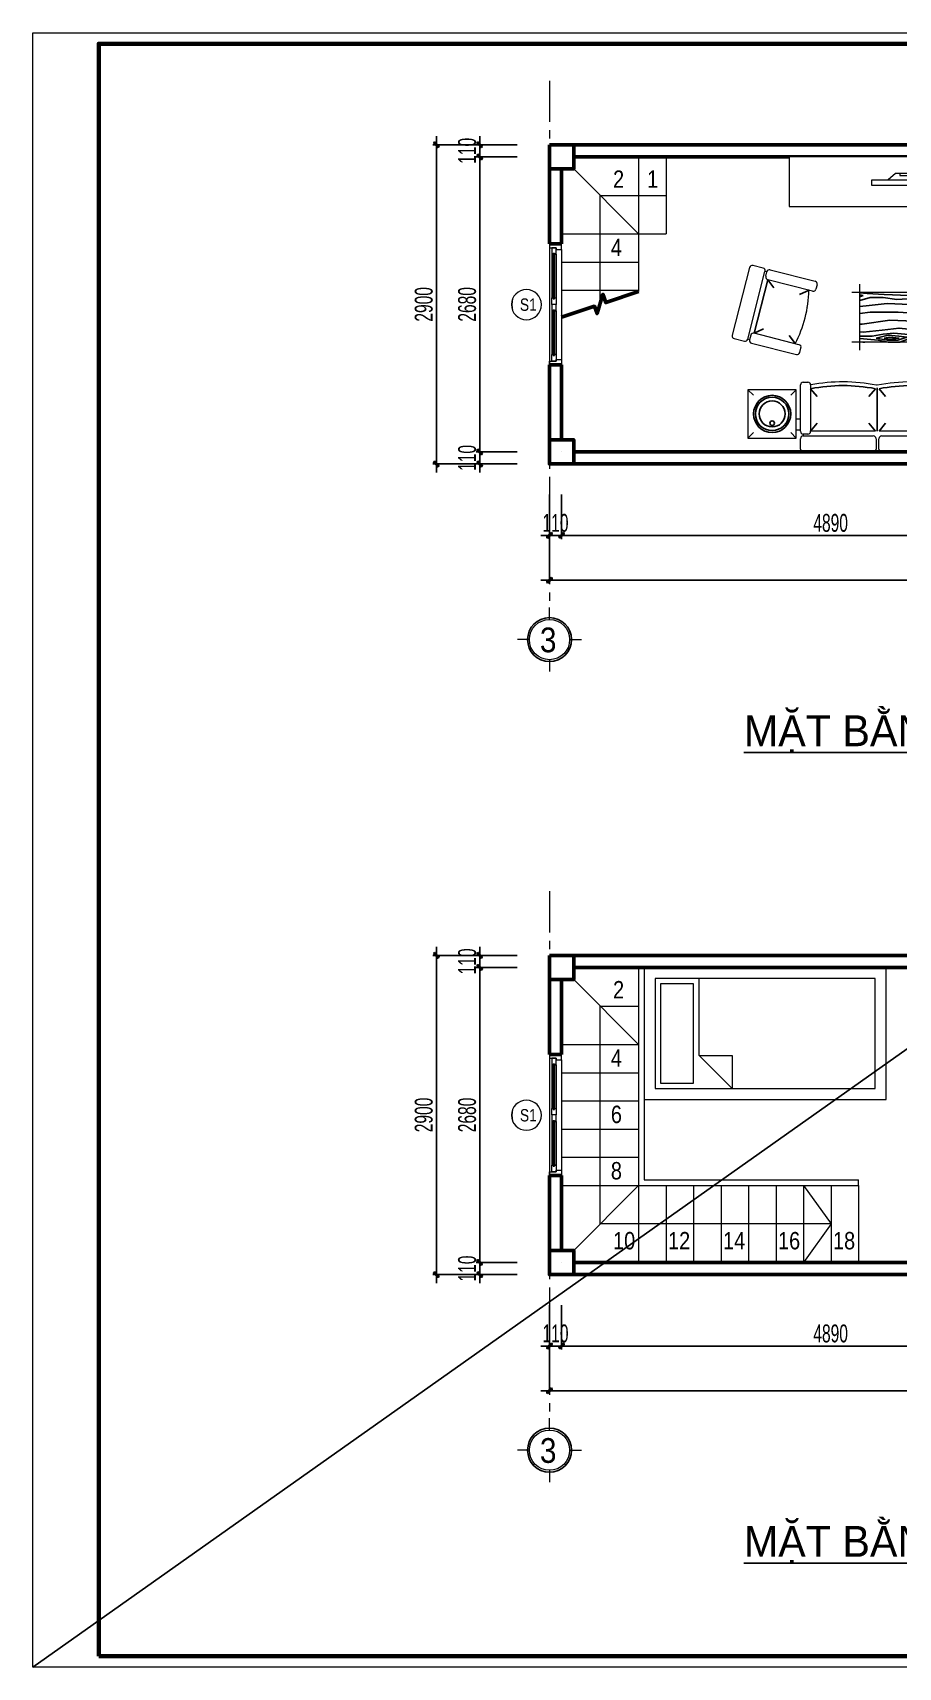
# Model space of a CAD drawing. Header units: millimetres. Extents: x 596422 to 1674380, y -367470 to 58862.
# Drawn here: x 832635 to 840501, y -196046 to -181196 of the extents above; entities that cross this region are included whole.
import ezdxf
from ezdxf.enums import TextEntityAlignment as Align

# ---------------------------------------------------------------- set-up
doc = ezdxf.new("R2010")
doc.units = ezdxf.units.MM
doc.header["$LTSCALE"] = 600
doc.header["$MEASUREMENT"] = 0
doc.linetypes.add('ACAD_ISO07W100', pattern=[3, 0, -3])
doc.linetypes.add('CENTER', pattern=[2, 1.25, -0.25, 0.25, -0.25])
doc.layers.get('0').update_dxf_attribs({"lineweight": 0})
doc.layers.get('Defpoints').update_dxf_attribs({"lineweight": 0})
for name, color, linetype, lineweight in [('0.15_Cua', 144, 'Continuous', 15), ('01-noithat', 33, 'Continuous', 15), ('A-WIPEOUT', 254, 'ACAD_ISO07W100', 0), ('cat1', 30, 'Continuous', 50), ('EG Dim', 8, 'Continuous', 18), ('EG Text2', 7, 'Continuous', 18), ('hatch1', 136, 'Continuous', 9), ('i_noithat', 25, 'Continuous', 15), ('ISO', 33, 'Continuous', 15), ('LC ISO', 153, 'Continuous', 13), ('LC Net manh', 9, 'Continuous', 5), ('LC Text1', 3, 'Continuous', 20), ('LC Text2', 7, 'Continuous', 25), ('text', 1, 'Continuous', 20), ('thay1', 63, 'Continuous', 18), ('truc', 76, 'CENTER', 9)]:
    doc.layers.add(name, color=color, linetype=linetype, lineweight=lineweight)
for name, color, linetype in [('font', 41, 'Continuous'), ('Khungten_LCDI', 7, 'Continuous'), ('Kichthuoc', 9, 'Continuous'), ('NETMANH', 44, 'Continuous')]:
    doc.layers.add(name, color=color, linetype=linetype)
doc.layers.add('KCS_Plotter', color=11, linetype='Continuous', plot=False)
doc.styles.add('EG 1', font='VHAVANB.TTF')
doc.styles.add('General text 2', font='arial.ttf')
doc.styles.add('HOATBIF', font='hoatbif.shx', dxfattribs={"width": 0.65})
doc.styles.add('Khungten', font='VHAVAN.TTF', dxfattribs={"width": 0.9, "height": 5000})
doc.styles.add('LC 1', font='VHAVANB.TTF')
doc.styles.add('style1', font='VHARIALN.TTF')
doc.styles.add('Title', font='VHAVAN.TTF', dxfattribs={"width": 0.8})
doc.dimstyles.new('1-100', dxfattribs={"dimscale": 300, "dimtxt": 1.2, "dimasz": 0.25, "dimexe": 0.5, "dimexo": 0, "dimgap": 0.3, "dimtad": 1, "dimdec": 0, "dimzin": 0, "dimdsep": 46, "dimtxsty": 'HOATBIF', "dimblk1": 'DOT', "dimblk2": 'DOT', "dimsah": 1, "dimcen": -1, "dimdle": 1, "dimclrd": 256, "dimclre": 256, "dimclrt": 4, "dimadec": 3, "dimazin": 2, "dimtfac": 0.333333, "dimtdec": 0, "dimtix": 1, "dimtmove": 2, "dimatfit": 3, "dimldrblk": 'DOT', "dimfxl": 1, "dimtvp": 0.833333, "dimtolj": 1, "dimtzin": 0, "dimarcsym": 0})

# ---------------------------------------------------------------- blocks, each defined once
blk = doc.blocks.new('LCDI-new')
at = {"layer": 'Defpoints', "lineweight": 0}
blk.add_lwpolyline([(-1626044.71, 488105.01), (-1626044.71, 488402.01), (-1625624.71, 488402.01), (-1625624.71, 488105.01)], close=True, dxfattribs=at)
at = {"layer": 'Khungten_LCDI', "color": 5, "lineweight": 60}
blk.add_lwpolyline([(-1626032.71, 488107.01), (-1626032.71, 488400.01), (-1625626.71, 488400.01), (-1625626.71, 488107.01)], close=True, dxfattribs=at)
at = {"color": 2, "style": 'Title', "width": 1.824646}
for tag, p, p2 in [('TENBANVE1', (-1625663.58, 488164.65), (-1625629.32, 488164.65)), ('TENBANVE2', (-1625663.58, 488157.89), (-1625629.32, 488157.89))]:
    blk.add_attdef(tag, text='', height=2.5, dxfattribs=at).set_placement(p, p2, align=Align.FIT)
at = {"color": 7, "style": 'Khungten', "width": 0.8}
for tag, p in [('REVISION', (-1625637.72, 488146.05)), ('NGAYHT', (-1625637.25, 488137.42))]:
    blk.add_attdef(tag, text='', height=2, dxfattribs=at).set_placement(p, align=Align.CENTER)
at = {"color": 2, "style": 'Title', "width": 0.7}
blk.add_attdef('SOBANVE', text='', height=2.5, dxfattribs=at).set_placement((-1625637.09, 488114.55), align=Align.CENTER)
blk = doc.blocks.new('TIEUDE1')
at = {"layer": 'EG Text2', "color": 7, "style": 'EG 1'}
blk.add_attdef('TIªU§Ò', text='', height=5, dxfattribs=at).set_placement((0, 0), align=Align.BOTTOM_CENTER)
blk.add_attdef('TL', text='', height=3, dxfattribs=at).set_placement((0, -2), align=Align.TOP_CENTER)
blk = doc.blocks.new('TTRUC')
at = {"layer": 'ISO'}
for p, q in [((0, 6.37), (0, 10.13)), ((-6.37, 0), (-10.13, 0)), ((6.37, 0), (10.13, 0)), ((0, -6.37), (0, -10.13))]:
    blk.add_line(p, q, dxfattribs=at)
blk.add_circle((0, 0), 6.37, dxfattribs=at)
at = {"layer": 'Kichthuoc'}
blk.add_circle((0, 0), 6.95, dxfattribs=at)
blk = doc.blocks.new('DOT')
at = {"layer": 'Kichthuoc'}
blk.add_line((-3, 0), (3, 0), dxfattribs=at)
at = {"layer": 'Kichthuoc', "color": 4}
blk.add_line((-1, -1), (1, 1), dxfattribs=at)
blk.add_lwpolyline([(0.5, 1), (-1, -0.5), (-0.5, -1), (1, 0.5)], close=True, dxfattribs=at)
blk = doc.blocks.new('*D1246')
at = {"layer": 'Defpoints', "color": 0, "transparency": 16777216}
for p in [(837441, -185392), (842331, -185392), (842331, -185763)]:
    blk.add_point(p, dxfattribs=at)
at = {"layer": 'EG Dim', "lineweight": -2, "transparency": 16777216}
for p, q in [((837441, -185392), (837441, -185796)), ((842331, -185392), (842331, -185796)), ((837467, -185763), (842305, -185763))]:
    blk.add_line(p, q, dxfattribs=at)
at = {"layer": 'EG Dim', "lineweight": -2, "transparency": 16777216, "xscale": 26, "yscale": 26, "zscale": 26, "rotation": 180}
blk.add_blockref('DOT', (837441, -185763), dxfattribs=at)
at = {"layer": 'EG Dim', "lineweight": -2, "transparency": 16777216, "xscale": 26, "yscale": 26, "zscale": 26}
blk.add_blockref('DOT', (842331, -185763), dxfattribs=at)
at = {"layer": 'EG Dim', "color": 4, "transparency": 16777216, "insert": (839886, -185650), "char_height": 162.5, "attachment_point": 5, "style": 'HOATBIF'}
blk.add_mtext('\\A1;4890', dxfattribs=at)
blk = doc.blocks.new('_Dot')
at = {"color": 0, "linetype": 'ByBlock', "lineweight": -2}
blk.add_line((-0.5, 0), (-1, 0), dxfattribs=at)
at = {"color": 0, "linetype": 'ByBlock', "const_width": 0.5}
blk.add_lwpolyline([(-0.25, 0, 1), (0.25, 0, 1)], format="xyb", close=True, dxfattribs=at)
blk = doc.blocks.new('*D1248')
at = {"layer": 'Defpoints', "color": 0, "transparency": 16777216}
for p in [(837331, -185392), (846431, -185391), (846431, -186170)]:
    blk.add_point(p, dxfattribs=at)
at = {"layer": 'EG Dim', "lineweight": -2, "transparency": 16777216}
for p, q in [((837331, -185392), (837331, -186202)), ((846431, -185391), (846431, -186202)), ((837357, -186170), (846405, -186170))]:
    blk.add_line(p, q, dxfattribs=at)
at = {"layer": 'EG Dim', "lineweight": -2, "transparency": 16777216, "xscale": 26, "yscale": 26, "zscale": 26, "rotation": 180}
blk.add_blockref('DOT', (837331, -186170), dxfattribs=at)
at = {"layer": 'EG Dim', "lineweight": -2, "transparency": 16777216, "xscale": 26, "yscale": 26, "zscale": 26}
blk.add_blockref('DOT', (846431, -186170), dxfattribs=at)
at = {"layer": 'EG Dim', "color": 4, "transparency": 16777216, "insert": (841881, -186056), "char_height": 162.5, "attachment_point": 5, "style": 'HOATBIF'}
blk.add_mtext('\\A1;9100', dxfattribs=at)
blk = doc.blocks.new('*D1249')
at = {"layer": 'Defpoints', "color": 0, "transparency": 16777216}
for p in [(837037, -182324), (836697, -185004), (837037, -185004)]:
    blk.add_point(p, dxfattribs=at)
at = {"layer": 'EG Dim', "lineweight": -2, "transparency": 16777216}
for p, q in [((837037, -182324), (836665, -182324)), ((836697, -182350), (836697, -184978)), ((837037, -185004), (836665, -185004))]:
    blk.add_line(p, q, dxfattribs=at)
at = {"layer": 'EG Dim', "lineweight": -2, "transparency": 16777216, "xscale": 26, "yscale": 26, "zscale": 26}
for p, rotation in [((836697, -182324), 90), ((836697, -185004), 270)]:
    blk.add_blockref('DOT', p, dxfattribs=dict(at, rotation=rotation))
at = {"layer": 'EG Dim', "color": 4, "transparency": 16777216, "insert": (836583, -183664), "char_height": 162.5, "attachment_point": 5, "rotation": 90, "style": 'HOATBIF'}
blk.add_mtext('\\A1;2680', dxfattribs=at)
blk = doc.blocks.new('*D1250')
at = {"layer": 'Defpoints', "color": 0, "transparency": 16777216}
for p in [(837037, -185004), (836697, -185114), (837037, -185114)]:
    blk.add_point(p, dxfattribs=at)
at = {"layer": 'EG Dim', "lineweight": -2, "transparency": 16777216}
for p, q in [((837037, -185004), (836665, -185004)), ((836697, -184978), (836697, -184952)), ((836697, -185004), (836697, -185114)), ((837037, -185114), (836665, -185114)), ((836697, -185140), (836697, -185166))]:
    blk.add_line(p, q, dxfattribs=at)
at = {"layer": 'EG Dim', "lineweight": -2, "transparency": 16777216, "xscale": 26, "yscale": 26, "zscale": 26}
for p, rotation in [((836697, -185004), 270), ((836697, -185114), 90)]:
    blk.add_blockref('DOT', p, dxfattribs=dict(at, rotation=rotation))
at = {"layer": 'EG Dim', "color": 4, "transparency": 16777216, "insert": (836583, -185059), "char_height": 162.5, "attachment_point": 5, "rotation": 90, "style": 'HOATBIF'}
blk.add_mtext('\\A1;110', dxfattribs=at)
blk = doc.blocks.new('*D1251')
at = {"layer": 'Defpoints', "color": 0, "transparency": 16777216}
for p in [(836697, -182324), (837037, -182214), (837037, -182324)]:
    blk.add_point(p, dxfattribs=at)
at = {"layer": 'EG Dim', "lineweight": -2, "transparency": 16777216}
for p, q in [((836697, -182188), (836697, -182162)), ((837037, -182214), (836665, -182214)), ((837037, -182324), (836665, -182324)), ((836697, -182214), (836697, -182324)), ((836697, -182350), (836697, -182376))]:
    blk.add_line(p, q, dxfattribs=at)
at = {"layer": 'EG Dim', "lineweight": -2, "transparency": 16777216, "xscale": 26, "yscale": 26, "zscale": 26}
for p, rotation in [((836697, -182214), 270), ((836697, -182324), 90)]:
    blk.add_blockref('DOT', p, dxfattribs=dict(at, rotation=rotation))
at = {"layer": 'EG Dim', "color": 4, "transparency": 16777216, "insert": (836583, -182269), "char_height": 162.5, "attachment_point": 5, "rotation": 90, "style": 'HOATBIF'}
blk.add_mtext('\\A1;110', dxfattribs=at)
blk = doc.blocks.new('*D1252')
at = {"layer": 'Defpoints', "color": 0, "transparency": 16777216}
for p in [(837037, -182214), (836303, -185114), (837037, -185114)]:
    blk.add_point(p, dxfattribs=at)
at = {"layer": 'EG Dim', "lineweight": -2, "transparency": 16777216}
for p, q in [((837037, -182214), (836270, -182214)), ((836303, -182240), (836303, -185088)), ((837037, -185114), (836270, -185114))]:
    blk.add_line(p, q, dxfattribs=at)
at = {"layer": 'EG Dim', "lineweight": -2, "transparency": 16777216, "xscale": 26, "yscale": 26, "zscale": 26}
for p, rotation in [((836303, -182214), 90), ((836303, -185114), 270)]:
    blk.add_blockref('DOT', p, dxfattribs=dict(at, rotation=rotation))
at = {"layer": 'EG Dim', "color": 4, "transparency": 16777216, "insert": (836189, -183664), "char_height": 162.5, "attachment_point": 5, "rotation": 90, "style": 'HOATBIF'}
blk.add_mtext('\\A1;2900', dxfattribs=at)
blk = doc.blocks.new('*D1253')
at = {"layer": 'Defpoints', "color": 0, "transparency": 16777216}
for p in [(837331, -185392), (837441, -185392), (837441, -185763)]:
    blk.add_point(p, dxfattribs=at)
at = {"layer": 'EG Dim', "lineweight": -2, "transparency": 16777216}
for p, q in [((837331, -185392), (837331, -185796)), ((837441, -185392), (837441, -185796)), ((837305, -185763), (837279, -185763)), ((837331, -185763), (837441, -185763)), ((837467, -185763), (837493, -185763))]:
    blk.add_line(p, q, dxfattribs=at)
at = {"layer": 'EG Dim', "lineweight": -2, "transparency": 16777216, "xscale": 26, "yscale": 26, "zscale": 26}
blk.add_blockref('DOT', (837331, -185763), dxfattribs=at)
at = {"layer": 'EG Dim', "lineweight": -2, "transparency": 16777216, "xscale": 26, "yscale": 26, "zscale": 26, "rotation": 180}
blk.add_blockref('DOT', (837441, -185763), dxfattribs=at)
at = {"layer": 'EG Dim', "color": 4, "transparency": 16777216, "insert": (837386, -185650), "char_height": 162.5, "attachment_point": 5, "style": 'HOATBIF'}
blk.add_mtext('\\A1;110', dxfattribs=at)
blk = doc.blocks.new('*D1259')
at = {"layer": 'Defpoints', "color": 0, "transparency": 16777216}
for p in [(837441, -192756), (842331, -192756), (842331, -193127)]:
    blk.add_point(p, dxfattribs=at)
at = {"layer": 'EG Dim', "lineweight": -2, "transparency": 16777216}
for p, q in [((837441, -192756), (837441, -193160)), ((842331, -192756), (842331, -193160)), ((837467, -193127), (842305, -193127))]:
    blk.add_line(p, q, dxfattribs=at)
at = {"layer": 'EG Dim', "lineweight": -2, "transparency": 16777216, "xscale": 26, "yscale": 26, "zscale": 26, "rotation": 180}
blk.add_blockref('DOT', (837441, -193127), dxfattribs=at)
at = {"layer": 'EG Dim', "lineweight": -2, "transparency": 16777216, "xscale": 26, "yscale": 26, "zscale": 26}
blk.add_blockref('DOT', (842331, -193127), dxfattribs=at)
at = {"layer": 'EG Dim', "color": 4, "transparency": 16777216, "insert": (839886, -193014), "char_height": 162.5, "attachment_point": 5, "style": 'HOATBIF'}
blk.add_mtext('\\A1;4890', dxfattribs=at)
blk = doc.blocks.new('*D1261')
at = {"layer": 'Defpoints', "color": 0, "transparency": 16777216}
for p in [(837331, -192756), (846431, -192755), (846431, -193534)]:
    blk.add_point(p, dxfattribs=at)
at = {"layer": 'EG Dim', "lineweight": -2, "transparency": 16777216}
for p, q in [((837331, -192756), (837331, -193566)), ((846431, -192755), (846431, -193566)), ((837357, -193534), (846405, -193534))]:
    blk.add_line(p, q, dxfattribs=at)
at = {"layer": 'EG Dim', "lineweight": -2, "transparency": 16777216, "xscale": 26, "yscale": 26, "zscale": 26, "rotation": 180}
blk.add_blockref('DOT', (837331, -193534), dxfattribs=at)
at = {"layer": 'EG Dim', "lineweight": -2, "transparency": 16777216, "xscale": 26, "yscale": 26, "zscale": 26}
blk.add_blockref('DOT', (846431, -193534), dxfattribs=at)
at = {"layer": 'EG Dim', "color": 4, "transparency": 16777216, "insert": (841881, -193420), "char_height": 162.5, "attachment_point": 5, "style": 'HOATBIF'}
blk.add_mtext('\\A1;9100', dxfattribs=at)
blk = doc.blocks.new('*D1262')
at = {"layer": 'Defpoints', "color": 0, "transparency": 16777216}
for p in [(837037, -189688), (836697, -192368), (837037, -192368)]:
    blk.add_point(p, dxfattribs=at)
at = {"layer": 'EG Dim', "lineweight": -2, "transparency": 16777216}
for p, q in [((837037, -189688), (836665, -189688)), ((836697, -189714), (836697, -192342)), ((837037, -192368), (836665, -192368))]:
    blk.add_line(p, q, dxfattribs=at)
at = {"layer": 'EG Dim', "lineweight": -2, "transparency": 16777216, "xscale": 26, "yscale": 26, "zscale": 26}
for p, rotation in [((836697, -189688), 90), ((836697, -192368), 270)]:
    blk.add_blockref('DOT', p, dxfattribs=dict(at, rotation=rotation))
at = {"layer": 'EG Dim', "color": 4, "transparency": 16777216, "insert": (836583, -191028), "char_height": 162.5, "attachment_point": 5, "rotation": 90, "style": 'HOATBIF'}
blk.add_mtext('\\A1;2680', dxfattribs=at)
blk = doc.blocks.new('*D1263')
at = {"layer": 'Defpoints', "color": 0, "transparency": 16777216}
for p in [(837037, -192368), (836697, -192478), (837037, -192478)]:
    blk.add_point(p, dxfattribs=at)
at = {"layer": 'EG Dim', "lineweight": -2, "transparency": 16777216}
for p, q in [((837037, -192368), (836665, -192368)), ((836697, -192342), (836697, -192316)), ((836697, -192368), (836697, -192478)), ((837037, -192478), (836665, -192478)), ((836697, -192504), (836697, -192530))]:
    blk.add_line(p, q, dxfattribs=at)
at = {"layer": 'EG Dim', "lineweight": -2, "transparency": 16777216, "xscale": 26, "yscale": 26, "zscale": 26}
for p, rotation in [((836697, -192368), 270), ((836697, -192478), 90)]:
    blk.add_blockref('DOT', p, dxfattribs=dict(at, rotation=rotation))
at = {"layer": 'EG Dim', "color": 4, "transparency": 16777216, "insert": (836583, -192423), "char_height": 162.5, "attachment_point": 5, "rotation": 90, "style": 'HOATBIF'}
blk.add_mtext('\\A1;110', dxfattribs=at)
blk = doc.blocks.new('*D1264')
at = {"layer": 'Defpoints', "color": 0, "transparency": 16777216}
for p in [(837037, -189578), (836697, -189688), (837037, -189688)]:
    blk.add_point(p, dxfattribs=at)
at = {"layer": 'EG Dim', "lineweight": -2, "transparency": 16777216}
for p, q in [((837037, -189578), (836665, -189578)), ((836697, -189552), (836697, -189526)), ((836697, -189578), (836697, -189688)), ((837037, -189688), (836665, -189688)), ((836697, -189714), (836697, -189740))]:
    blk.add_line(p, q, dxfattribs=at)
at = {"layer": 'EG Dim', "lineweight": -2, "transparency": 16777216, "xscale": 26, "yscale": 26, "zscale": 26}
for p, rotation in [((836697, -189578), 270), ((836697, -189688), 90)]:
    blk.add_blockref('DOT', p, dxfattribs=dict(at, rotation=rotation))
at = {"layer": 'EG Dim', "color": 4, "transparency": 16777216, "insert": (836583, -189633), "char_height": 162.5, "attachment_point": 5, "rotation": 90, "style": 'HOATBIF'}
blk.add_mtext('\\A1;110', dxfattribs=at)
blk = doc.blocks.new('*D1265')
at = {"layer": 'Defpoints', "color": 0, "transparency": 16777216}
for p in [(837037, -189578), (836303, -192478), (837037, -192478)]:
    blk.add_point(p, dxfattribs=at)
at = {"layer": 'EG Dim', "lineweight": -2, "transparency": 16777216}
for p, q in [((837037, -189578), (836270, -189578)), ((836303, -189604), (836303, -192452)), ((837037, -192478), (836270, -192478))]:
    blk.add_line(p, q, dxfattribs=at)
at = {"layer": 'EG Dim', "lineweight": -2, "transparency": 16777216, "xscale": 26, "yscale": 26, "zscale": 26}
for p, rotation in [((836303, -189578), 90), ((836303, -192478), 270)]:
    blk.add_blockref('DOT', p, dxfattribs=dict(at, rotation=rotation))
at = {"layer": 'EG Dim', "color": 4, "transparency": 16777216, "insert": (836189, -191028), "char_height": 162.5, "attachment_point": 5, "rotation": 90, "style": 'HOATBIF'}
blk.add_mtext('\\A1;2900', dxfattribs=at)
blk = doc.blocks.new('*D1266')
at = {"layer": 'Defpoints', "color": 0, "transparency": 16777216}
for p in [(837331, -192756), (837441, -192756), (837441, -193127)]:
    blk.add_point(p, dxfattribs=at)
at = {"layer": 'EG Dim', "lineweight": -2, "transparency": 16777216}
for p, q in [((837331, -192756), (837331, -193160)), ((837441, -192756), (837441, -193160)), ((837305, -193127), (837279, -193127)), ((837331, -193127), (837441, -193127)), ((837467, -193127), (837493, -193127))]:
    blk.add_line(p, q, dxfattribs=at)
at = {"layer": 'EG Dim', "lineweight": -2, "transparency": 16777216, "xscale": 26, "yscale": 26, "zscale": 26}
blk.add_blockref('DOT', (837331, -193127), dxfattribs=at)
at = {"layer": 'EG Dim', "lineweight": -2, "transparency": 16777216, "xscale": 26, "yscale": 26, "zscale": 26, "rotation": 180}
blk.add_blockref('DOT', (837441, -193127), dxfattribs=at)
at = {"layer": 'EG Dim', "color": 4, "transparency": 16777216, "insert": (837386, -193014), "char_height": 162.5, "attachment_point": 5, "style": 'HOATBIF'}
blk.add_mtext('\\A1;110', dxfattribs=at)
blk = doc.blocks.new('b11')
for p, q in [((363, 2122), (363, 2028)), ((2354, 2147), (388, 2147)), ((1049, 2028), (1049, 2122)), ((1070, 2028), (1070, 2122)), ((1095, 2147), (1642, 2147)), ((1667, 2122), (1667, 2028)), ((1692, 2028), (1692, 2122)), ((1718, 2147), (2354, 2147)), ((2379, 2122), (2379, 2028)), ((362, 1961), (362, 1540)), ((387, 1986), (388, 2003)), ((430, 1986), (387, 1986)), ((388, 2003), (1024, 2003)), ((455, 1540), (455, 1961)), ((1042, 1961), (455, 1961)), ((1077, 1961), (1665, 1961)), ((1642, 2003), (1095, 2003)), ((1699, 1961), (2287, 1961)), ((2354, 2003), (1718, 2003)), ((2287, 1540), (2287, 1961)), ((2312, 1986), (2354, 1986)), ((2354, 1986), (2354, 2003)), ((2379, 1961), (2379, 1540)), ((387, 1514), (430, 1514)), ((1052, 1541), (1060, 1543)), ((1682, 1543), (1689, 1541)), ((2287, 1539), (2282, 1539)), ((2354, 1514), (2312, 1514)), ((-263, 638), (-263, 1274)), ((-238, 1299), (-144, 1299)), ((-119, 1274), (-118, 638)), ((-102, 1274), (-119, 1274)), ((-102, 1232), (-102, 1274)), ((-77, 1300), (345, 1300)), ((345, 1207), (-76, 1207)), ((370, 1275), (370, 1232)), ((902, 1225), (902, 625)), ((1839, 1225), (1839, 625)), ((2386, 1246), (2375, 1205)), ((2824, 1160), (2416, 1264)), ((334, 1059), (336, 1059)), ((827, 1150), (1914, 1150)), ((2393, 1174), (2801, 1070)), ((2859, 1125), (2702, 508)), ((2832, 1088), (2842, 1129)), ((2842, 1129), (2859, 1125)), ((2842, 473), (2999, 1089)), ((2981, 1119), (2889, 1143)), ((334, 961), (336, 961)), ((2343, 932), (2341, 933)), ((2367, 1028), (2365, 1028)), ((334, 862), (336, 862)), ((2319, 837), (2316, 838)), ((-143, 613), (-238, 613)), ((-101, 637), (-118, 638)), ((-101, 680), (-101, 637)), ((345, 705), (-76, 705)), ((-76, 612), (345, 613)), ((370, 638), (370, 680)), ((827, 700), (1914, 700)), ((2228, 629), (2239, 670)), ((2654, 494), (2246, 598)), ((2269, 688), (2677, 584)), ((2695, 553), (2685, 512)), ((2685, 512), (2702, 508)), ((2720, 478), (2811, 454))]:
    blk.add_line(p, q)
for points in [[(-120, 1583), (-120, 2023), (320, 2023), (320, 1583)], [(2857, 1583), (2857, 2023), (2418, 2023), (2418, 1583)]]:
    blk.add_lwpolyline(points, close=True)
for points in [[(-69, 1972), (-120, 2023)], [(269, 1972), (320, 2023)], [(320, 1950), (362, 1950)], [(2379, 1950), (2418, 1950)], [(2468, 1972), (2418, 2023)], [(2806, 1972), (2857, 2023)], [(320, 1850), (362, 1850)], [(2379, 1850), (2418, 1850)], [(-120, 1583), (-69, 1634)], [(269, 1634), (320, 1583)], [(2468, 1634), (2418, 1583)], [(2857, 1583), (2806, 1634)]]:
    blk.add_lwpolyline(points)
for centre, major_axis, start_param, end_param in [((388, 2122), (-17.7, -17.7), 3.926991, 5.497787), ((1024, 2122), (17.7, -17.7), 0.785398, 2.356194), ((1095, 2122), (-17.7, -17.7), 3.926991, 5.497787), ((1642, 2122), (17.7, -17.7), 0.785398, 2.356194), ((1718, 2122), (-17.7, -17.7), 3.926991, 5.497787), ((2354, 2122), (17.7, -17.7), 0.785398, 2.356194), ((387, 1961), (-17.7, -17.7), 3.926991, 5.497787), ((388, 2028), (-17.7, -17.7), 5.497787, 7.068583), ((430, 1961), (17.7, -17.7), 0.785398, 2.356194), ((1024, 2028), (17.7, -17.7), -0.785398, 0.785398), ((1095, 2028), (17.7, -17.7), 3.926991, 5.497787), ((1642, 2028), (-17.7, -17.7), 0.785398, 2.356194), ((1718, 2028), (17.7, -17.7), 3.926991, 5.497787), ((2312, 1961), (-17.7, -17.7), 3.926991, 5.497787), ((2354, 2028), (-17.7, -17.7), 0.785398, 2.356194), ((2354, 1961), (17.7, -17.7), 0.785398, 2.356194), ((387, 1540), (-17.7, -17.7), 5.497787, 7.068583), ((749, 3116), (-1134, -1134), 0.601126, 0.975684), ((1371, 3116), (1134, -1134), -0.98054, -0.590256), ((1993, 3116), (1134, -1134), -0.975684, -0.601126), ((2312, 1540), (-17.7, -17.7), 5.497787, 7.068583), ((2354, 1540), (-17.7, -17.7), 0.785398, 2.356194), ((2399, 1198), (12.8, -21.5), 3.926076, 5.496872), ((2410, 1240), (-21.5, -12.8), 3.926076, 5.496872), ((3439, 648), (1102, -281), 2.918938, 3.364057), ((2807, 1094), (-21.5, -12.8), 0.784483, 2.355279), ((2818, 1136), (-21.5, -12.8), 2.355279, 3.926076), ((2883, 1118), (-21.5, -12.8), 3.926076, 5.496872), ((2975, 1095), (12.8, -21.5), 0.784483, 2.355279), ((2252, 622), (12.8, -21.5), 3.926076, 5.496872), ((2263, 663), (12.8, -21.5), 2.355279, 3.926076), ((2661, 518), (12.8, -21.5), -0.786313, 0.784483), ((2671, 559), (12.8, -21.5), 0.784483, 2.355279), ((2726, 502), (12.8, -21.5), 3.926076, 5.496872), ((2817, 479), (-21.5, -12.8), 0.784483, 2.355279)]:
    blk.add_ellipse(centre, major_axis=major_axis, ratio=1, start_param=start_param, end_param=end_param)
at = {"extrusion": (0, 0, -1)}
for centre, major_axis, start_param, end_param in [((430, 1540), (17.7, -17.7), 5.497787, 7.068583), ((-238, 1274), (-17.7, -17.7), 0.784483, 2.355279), ((-144, 1274), (17.7, -17.7), 3.926076, 5.496872), ((-77, 1274), (17.7, -17.7), 2.355279, 3.926076), ((-77, 1232), (17.7, -17.7), 0.784483, 2.355279), ((-799, 955), (-1137, -1), 2.918938, 3.364057), ((345, 1275), (17.7, -17.7), 3.926076, 5.496872), ((345, 1232), (-17.7, -17.7), 3.926076, 5.496872), ((-238, 638), (17.7, -17.7), 0.784483, 2.355279), ((-143, 638), (-17.7, -17.7), 3.926076, 5.496872), ((-76, 680), (-17.7, -17.7), 0.784483, 2.355279), ((-76, 637), (-17.7, -17.7), -0.786313, 0.784483), ((345, 680), (-17.7, -17.7), 2.355279, 3.926076), ((345, 638), (-17.7, -17.7), 3.926076, 5.496872)]:
    blk.add_ellipse(centre, major_axis=major_axis, ratio=1, start_param=start_param, end_param=end_param, dxfattribs=at)
at = {"layer": 'NETMANH'}
for p, q in [((455, 1961), (513, 1888)), ((1042, 1961), (984, 1888)), ((1060, 1960), (1060, 1567)), ((1077, 1961), (1135, 1888)), ((1077, 1961), (1135, 1888)), ((1665, 1961), (1606, 1888)), ((1682, 1960), (1682, 1567)), ((1699, 1961), (1757, 1888)), ((2287, 1961), (2228, 1888)), ((455, 1574), (513, 1646)), ((1042, 1574), (984, 1646)), ((1077, 1574), (1135, 1646)), ((1665, 1574), (1606, 1646)), ((1699, 1574), (1757, 1646)), ((2287, 1574), (2228, 1646)), ((-76, 705), (-76, 1207)), ((-76, 1207), (-4, 1149)), ((310, 1207), (238, 1149)), ((2426, 1166), (2482, 1091)), ((2677, 584), (2801, 1070)), ((2801, 1070), (2717, 1031)), ((-76, 705), (-4, 763)), ((311, 705), (238, 764)), ((2302, 679), (2387, 718)), ((2677, 584), (2621, 658))]:
    blk.add_line(p, q, dxfattribs=at)
for points in [[(912, 1150), (902, 1150)], [(972, 1114), (902, 1120)], [(918, 1096), (902, 1096)], [(909, 1059), (902, 1059)], [(1071, 1051), (909, 1060)], [(1017, 1105), (918, 1096)], [(1071, 1123), (972, 1114)], [(1206, 1105), (1071, 1105), (1017, 1105)], [(1170, 1123), (1071, 1123)], [(1179, 1069), (1071, 1051)], [(1269, 1114), (1170, 1123)], [(1305, 1042), (1179, 1069)], [(1332, 1087), (1206, 1105)], [(1404, 1123), (1269, 1114)], [(1485, 1024), (1305, 1042)], [(1431, 1078), (1332, 1087)], [(1476, 1150), (1404, 1123)], [(1494, 1132), (1413, 1105)], [(1413, 1105), (1485, 1096)], [(1530, 1069), (1431, 1078)], [(1584, 1150), (1476, 1150)], [(1484, 1114), (1574, 1123)], [(1637, 1042), (1484, 1024)], [(1566, 1105), (1485, 1114)], [(1485, 1096), (1584, 1087)], [(1593, 1132), (1494, 1132)], [(1629, 1078), (1530, 1069)], [(1620, 1114), (1566, 1105)], [(1575, 1123), (1620, 1114)], [(1674, 1132), (1584, 1150)], [(1584, 1087), (1692, 1114)], [(1692, 1114), (1593, 1132)], [(1727, 1096), (1628, 1078)], [(1809, 1059), (1638, 1041)], [(1773, 1123), (1674, 1132)], [(1818, 1096), (1728, 1096)], [(1839, 1117), (1773, 1123)], [(1800, 1150), (1794, 1150)], [(1812, 1150), (1800, 1150)], [(1839, 1058), (1809, 1060)], [(1839, 1098), (1818, 1096)], [(918, 988), (902, 985)], [(1071, 907), (902, 886)], [(1071, 988), (918, 988)], [(1493, 879), (1070, 906)], [(1350, 961), (1071, 988)], [(1566, 952), (1350, 961)], [(1818, 988), (1566, 952)], [(1839, 988), (1818, 988)], [(1071, 844), (902, 823)], [(972, 781), (902, 761)], [(909, 727), (954, 745)], [(954, 745), (1071, 772)], [(1070, 799), (971, 781)], [(999, 736), (1071, 754)], [(1386, 808), (1071, 844)], [(1134, 799), (1071, 799)], [(1161, 763), (1071, 772)], [(1143, 745), (1071, 754)], [(1143, 745), (1071, 736)], [(1242, 772), (1134, 799)], [(1242, 745), (1161, 763)], [(1242, 745), (1179, 736)], [(1359, 754), (1242, 772)], [(1503, 763), (1359, 754)], [(1593, 799), (1386, 808)], [(1746, 880), (1494, 880)], [(1629, 745), (1503, 763)], [(1755, 817), (1593, 799)], [(1746, 745), (1629, 745)], [(1839, 891), (1746, 880)], [(1839, 772), (1746, 745)], [(1839, 827), (1755, 817)], [(902, 706), (964, 700)], [(963, 718), (909, 727)], [(1071, 718), (963, 718)], [(1071, 736), (999, 736)], [(1179, 736), (1071, 718)], [(1233, 718), (1129, 700)], [(1394, 727), (1232, 718)], [(1620, 718), (1395, 727)], [(1773, 709), (1620, 718)], [(1773, 709), (1839, 703)], [(1809, 727), (1839, 739)], [(1839, 722), (1809, 727)]]:
    blk.add_lwpolyline(points, dxfattribs=at)
for centre, radius in [((100, 1803), 169), ((100, 1803), 152), ((2637, 1803), 169), ((2637, 1803), 152), ((100, 1803), 118), ((100, 1887), 20.3), ((2637, 1803), 118), ((2637, 1887), 20.3)]:
    blk.add_circle(centre, radius, dxfattribs=at)
for centre, major_axis, start_param, end_param in [((749, 3100), (-1099, -1099), 0.595113, 0.975684), ((1371, 3100), (-1099, -1099), 0.595113, 0.975684), ((1993, 3100), (1099, -1099), -0.975684, -0.595113)]:
    blk.add_ellipse(centre, major_axis=major_axis, ratio=1, start_param=start_param, end_param=end_param, dxfattribs=at)
blk = doc.blocks.new('MB LCD')
for p, q in [((193, 20), (-193, 20)), ((-193, 0), (-193, 20)), ((193, 0), (193, 20))]:
    blk.add_line(p, q)
for points in [[(450, 60), (-450, 60), (-450, 110), (450, 110)], [(300, 60), (-308, 60), (-233, 0), (233, 0)]]:
    blk.add_lwpolyline(points, close=True)
blk = doc.blocks.new('*U104')
blk.add_wipeout([(-1200, 0), (1200, 0), (1200, -450), (-1200, -450)])
blk.add_lwpolyline([(-1200, -450), (1200, -450), (1200, 0), (-1200, 0)], close=True)
at = {"rotation": 180}
blk.add_blockref('MB LCD', (0, -150), dxfattribs=at)
blk = doc.blocks.new('*U10')
at = {"layer": 'A-WIPEOUT'}
blk.add_lwpolyline([(0, 4.25), (-2.5, 3.44), (-4.04, 1.31), (-4.04, -1.31), (-2.5, -3.44), (0, -4.25), (2.5, -3.44), (4.04, -1.31), (4.04, 1.31), (2.5, 3.44)], close=True, dxfattribs=at)
blk.add_wipeout([(0, 4.25), (-2.5, 3.44), (-4.04, 1.31), (-4.04, -1.31), (-2.5, -3.44), (0, -4.25), (2.5, -3.44), (4.04, -1.31), (4.04, 1.31), (2.5, 3.44)]).dxf.layer = 'A-WIPEOUT'
blk.add_circle((0, 0), 4.25)
at = {"layer": 'text', "style": 'General text 2', "width": 0.8, "flags": 8}
blk.add_attdef('SYMBOL', text='', height=3.5, dxfattribs=at).set_placement((0, 0), align=Align.MIDDLE_CENTER)
blk = doc.blocks.new('*U18')
for p, q in [((35, 0), (1065, 0)), ((50, -110), (1050, -110)), ((610, -20), (1005, -20)), ((610, -60), (1005, -60))]:
    blk.add_line(p, q)
at = {"color": 8, "lineweight": 5}
for p, q in [((95, -20), (490, -20)), ((95, -35), (490, -35)), ((95, -45), (490, -45)), ((95, -60), (490, -60)), ((610, -20), (1005, -20)), ((610, -35), (1005, -35)), ((610, -45), (1005, -45)), ((610, -60), (1005, -60))]:
    blk.add_line(p, q, dxfattribs=at)
for points in [[(0, 0), (35, 0), (35, -60), (50, -60), (50, -110), (0, -110), (0, 0)], [(1100, 0), (1065, 0), (1065, -60), (1050, -60), (1050, -110), (1100, -110), (1100, 0)], [(610, -45), (610, -60), (550, -60), (550, -20), (610, -20), (610, -35), (600, -35), (600, -45), (610, -45)], [(1005, -45), (1005, -60), (1065, -60), (1065, -20), (1005, -20), (1005, -35), (1015, -35), (1015, -45), (1005, -45)]]:
    blk.add_lwpolyline(points)
for points in [[(35, -20), (95, -20), (95, -35), (85, -35), (85, -45), (95, -45), (95, -60), (35, -60)], [(550, -20), (490, -20), (490, -35), (500, -35), (500, -45), (490, -45), (490, -60), (550, -60)]]:
    blk.add_lwpolyline(points, close=True)
for points in [[(95, -29, -0.312187), (102, -35, -0.312187)], [(95, -51, 0.312187), (102, -45, 0.312187)], [(490, -29, 0.312187), (483, -35, 0.312187)], [(490, -51, -0.312187), (483, -45, -0.312187)]]:
    blk.add_lwpolyline(points, format="xyb", dxfattribs=at)
for centre, start, end in [((609, -37), 14.2151, 83.5658), ((609, -43), 276.4342, 345.7849), ((1006, -37), 96.4342, 165.7849), ((1006, -43), 194.2151, 263.5658)]:
    blk.add_arc(centre, 8.25, start, end, dxfattribs=at)
blk = doc.blocks.new('*U131')
for p, q in [((-500, -100), (500, -100)), ((-500, -2100), (-500, -100)), ((500, -100), (500, -2100)), ((200, -500), (-500, -500)), ((200, -500), (500, -800)), ((200, -500), (200, -800)), ((200, -800), (500, -800)), ((500, -2100), (-500, -2100))]:
    blk.add_line(p, q)
for points in [[(-600, 0), (600, 0), (600, -2200), (-600, -2200)], [(450, -150), (450, -450), (-450, -450), (-450, -150)]]:
    blk.add_lwpolyline(points, close=True)

msp = doc.modelspace()

# ---------------------------------------------------------------- linework, layer by layer
at = {"layer": 'cat1'}
for p, q in [((842330.9, -182213.8), (837330.9, -182214.2)), ((842110.9, -182323.8), (837550.9, -182324.2)), ((837331, -183114.2), (837330.9, -182434.2)), ((837441, -183114.2), (837440.9, -182434.2)), ((837331, -183114.2), (837441, -183114.2)), ((837331, -184214.2), (837441.1, -184214.2)), ((837331.2, -185114.2), (837331.1, -184214.2)), ((837441.1, -184894.2), (837441.1, -184214.2)), ((837441.1, -185004.2), (837441.1, -185004.2)), ((842111.1, -185003.8), (837551.1, -185004.2)), ((846431.2, -185113.4), (837331.2, -185114.2)), ((842330.9, -189577.8), (837330.9, -189578.2)), ((837330.9, -189798.2), (837330.9, -189578.2)), ((842110.9, -189687.8), (837550.9, -189688.2)), ((837331, -190478.2), (837330.9, -189798.2)), ((837441, -190478.2), (837440.9, -189798.2)), ((837331, -190478.2), (837441, -190478.2)), ((837331, -191578.2), (837441.1, -191578.2)), ((837331.2, -192478.2), (837331.1, -191578.2)), ((837441.1, -192258.2), (837441.1, -191578.2)), ((837441.1, -192368.2), (837441.1, -192368.2)), ((842111.1, -192367.8), (837551.1, -192368.2)), ((842331.1, -192477.8), (837331.2, -192478.2))]:
    msp.add_line(p, q, dxfattribs=at)
for points in [[(837330.9, -182214.2), (837550.9, -182214.2), (837550.9, -182434.2), (837330.9, -182434.2), (837330.9, -182214.2)], [(837441.1, -183779.7), (837741.4, -183680.4), (837763.7, -183747.9), (837817.1, -183571.9), (837841.9, -183647.2), (838141, -183548.3)], [(837331.1, -184894.2), (837551.1, -184894.2), (837551.1, -185114.2), (837331.1, -185114.2), (837331.1, -184894.2)], [(837330.9, -189578.2), (837550.9, -189578.2), (837550.9, -189798.2), (837330.9, -189798.2), (837330.9, -189578.2)], [(837331.1, -192258.2), (837551.1, -192258.2), (837551.1, -192478.2), (837331.1, -192478.2), (837331.1, -192258.2)]]:
    msp.add_lwpolyline(points, dxfattribs=at)
at = {"layer": 'hatch1'}
for points in [[(837790.9, -183658.2), (837790.9, -182674.2), (838390.9, -182674.2)], [(839889.9, -192018), (837790.9, -192018.2), (837790.9, -190038.2), (838140.9, -190038.2)], [(839640, -191668.1), (839889.9, -192018), (839640.1, -192368)]]:
    msp.add_lwpolyline(points, dxfattribs=at)
at = {"layer": 'thay1'}
for p, q in [((838140.9, -182324.2), (838141, -183548.3)), ((838390.9, -182324.2), (838390.9, -183024.2)), ((837550.9, -182434.2), (838140.9, -183024.2)), ((837440.9, -183024.2), (838390.9, -183024.2)), ((837440.9, -183280.2), (838140.9, -183280.2)), ((837440.9, -183536.2), (838140.9, -183536.2)), ((838140.9, -189688.2), (838141.1, -192368.1)), ((838190.9, -189688.2), (838191.1, -191618.1)), ((837550.9, -189798.2), (838140.9, -190388.2)), ((837440.9, -190388.2), (838141, -190388.2)), ((837440.9, -190644.2), (838140.9, -190644.2)), ((837440.9, -190900.2), (838140.9, -190900.2)), ((837440.9, -191156.2), (838140.9, -191156.2)), ((837440.9, -191412.2), (838140.9, -191412.2)), ((837440.9, -191668.1), (840139.7, -191668.1)), ((837551.1, -192258.2), (838141.1, -191668.1)), ((838191.1, -191618.1), (840139.7, -191618.1)), ((838390.9, -191668.1), (838391, -192368.1)), ((838640.7, -191668.1), (838640.8, -192368.1)), ((838890.6, -191668.1), (838890.6, -192368.1)), ((839140.4, -191668.1), (839140.5, -192368.1)), ((839390.2, -191668), (839390.3, -192368)), ((839640, -191668), (839640.1, -192368)), ((839889.9, -191668), (839889.9, -192368)), ((840139.7, -191668.1), (840139.7, -191618.1)), ((840139.7, -191668), (840139.8, -192368))]:
    msp.add_line(p, q, dxfattribs=at)
at = {"layer": 'truc', "ltscale": 0.5}
for p, q in [((837330.8, -181632.1), (837331.3, -186418.6)), ((837330.8, -188996.1), (837331.3, -193782.6))]:
    msp.add_line(p, q, dxfattribs=at)

# ---------------------------------------------------------------- block references
at = {"layer": '01-noithat', "rotation": 180}
msp.add_blockref('b11', (841991.3, -182856.2), dxfattribs=at)
at = {"layer": 'i_noithat', "xscale": -1, "rotation": 90}
msp.add_blockref('*U131', (838190.9, -190288.2), dxfattribs=at)
at = {"layer": 'Kichthuoc', "xscale": 50.00000000005321, "yscale": 50.00000000005321, "zscale": 50.00000000005321}
msp.add_blockref('LCDI-new', (82134870.3, -24601296.4), dxfattribs=at)
at = {"layer": 'LC ISO', "xscale": 28.69141044115101, "yscale": 28.69141044115101, "zscale": 28.69141044115101}
for p in [(837331.3, -186709.3), (837331.3, -194073.3)]:
    msp.add_blockref('TTRUC', p, dxfattribs=at)
at = {"layer": 'LC Text2'}
ref = msp.add_blockref('TIEUDE1', (842013.8, -187762.4), dxfattribs=dict(at, xscale=56.93620215211323, yscale=56.93620215211323, zscale=56.93620215211323))
ref.add_attrib('TIªU§Ò', '%%UmÆt b»ng hiÖn tr¹ng tÇng 1', dxfattribs={"color": 7, "height": 280.377, "style": 'LC 1'}).set_placement((842013.8, -187762.4), align=Align.BOTTOM_CENTER)
ref.add_attrib('TL', 'TL 1/100', dxfattribs={"color": 7, "height": 170.81, "style": 'LC 1'}).set_placement((842013.8, -187876.2), align=Align.TOP_CENTER)
ref = msp.add_blockref('TIEUDE1', (842013.8, -195126.4), dxfattribs=dict(at, xscale=56.93620215211323, yscale=56.93620215211323, zscale=56.93620215211323))
ref.add_attrib('TIªU§Ò', '%%UmÆt b»ng hiÖn tr¹ng tÇng 2', dxfattribs={"color": 7, "height": 280.377, "style": 'LC 1'}).set_placement((842013.8, -195126.4), align=Align.BOTTOM_CENTER)
ref.add_attrib('TL', 'TL 1/100', dxfattribs={"color": 7, "height": 170.81, "style": 'LC 1'}).set_placement((842013.8, -195240.2), align=Align.TOP_CENTER)

# ---------------------------------------------------------------- texts
at = {"layer": 'font', "style": 'style1'}
for s, height, p in [('2', 157.9, (837908.8, -182605.3)), ('1', 157.9, (838218.2, -182605.3)), ('4', 157.9, (837888.7, -183225.7)), ('2', 157.9, (837908.8, -189969.3)), ('4', 157.9, (837888.7, -190589.7)), ('6', 157.9, (837888.7, -191101.7)), ('8', 157.9, (837888.7, -191613.7)), ('10', 157.92, (837908.7, -192249.2)), ('12', 157.92, (838408.4, -192249.2)), ('14', 157.92, (838908.1, -192249.1)), ('16', 157.92, (839407.8, -192249.1)), ('18', 157.92, (839907.4, -192249))]:
    msp.add_text(s, height=height, dxfattribs=at).set_placement(p)
at = {"layer": 'LC Text1', "ltscale": 0.2, "style": 'LC 1', "width": 0.9}
for p in [(837319.2, -186892.1), (837319.2, -194256.1)]:
    msp.add_text('3', height=224.7, dxfattribs=at).set_placement(p, align=Align.BOTTOM_CENTER)

# ---------------------------------------------------------------- dimensions: what is measured, and where the dimension line sits
at = {"layer": 'EG Dim'}
for base, p1, p2, picture, middle in [((836302.5, -185114.2), (837037.1, -182214.1), (837037.1, -185114.2), '*D1252', (836188.8, -183664.2)), ((836697.2, -182324.2), (837037.1, -182214.1), (837037.1, -182324.2), '*D1251', (836583.4, -182269.1)), ((836697.2, -185004.2), (837037.1, -182324.2), (837037.1, -185004.2), '*D1249', (836583.4, -183664.2)), ((836697.2, -185114.2), (837037.1, -185004.2), (837037.1, -185114.2), '*D1250', (836583.4, -185059.2)), ((836697.2, -189688.2), (837037.1, -189578.1), (837037.1, -189688.2), '*D1264', (836583.4, -189633.1)), ((836302.5, -192478.2), (837037.1, -189578.1), (837037.1, -192478.2), '*D1265', (836188.8, -191028.2)), ((836697.2, -192368.2), (837037.1, -189688.2), (837037.1, -192368.2), '*D1262', (836583.4, -191028.2)), ((836697.2, -192478.2), (837037.1, -192368.2), (837037.1, -192478.2), '*D1263', (836583.4, -192423.2))]:
    dim = msp.add_linear_dim(base=base, p1=p1, p2=p2, angle=90, dimstyle='1-100', override={"dimscale": 65, "dimtxt": 2.5, "dimasz": 0.4, "dimgap": 0.5}, dxfattribs=at)
    dim.commit()
    dim.dimension.update_dxf_attribs({"geometry": picture, "text_midpoint": middle})
for base, p1, p2, picture, middle in [((837441.2, -185763.3), (837331.2, -185391.6), (837441.2, -185391.6), '*D1253', (837386.2, -185649.6)), ((846431.2, -186169.6), (837331.2, -185391.6), (846431.2, -185391.2), '*D1248', (841881.2, -186055.8)), ((842331.2, -185763.3), (837441.2, -185391.6), (842331.2, -185391.6), '*D1246', (839886.2, -185649.6)), ((837441.2, -193127.3), (837331.2, -192755.6), (837441.2, -192755.6), '*D1266', (837386.2, -193013.6)), ((846431.2, -193533.6), (837331.2, -192755.6), (846431.2, -192755.2), '*D1261', (841881.2, -193419.8)), ((842331.2, -193127.3), (837441.2, -192755.6), (842331.2, -192755.6), '*D1259', (839886.2, -193013.6))]:
    dim = msp.add_linear_dim(base=base, p1=p1, p2=p2, dimstyle='1-100', override={"dimscale": 65, "dimtxt": 2.5, "dimasz": 0.4, "dimgap": 0.5}, dxfattribs=at)
    dim.commit()
    dim.dimension.update_dxf_attribs({"geometry": picture, "text_midpoint": middle})

# ---------------------------------------------------------------- next in the draw order: block references
at = {"layer": 'i_noithat'}
msp.add_blockref('*U104', (840709.2, -182323.8), dxfattribs=at)
at = {"layer": 'LC Net manh'}
ref = msp.add_blockref('*U10', (837121.6, -183666.5), dxfattribs=dict(at, xscale=-32.15220827406386, yscale=32.15220827406386, zscale=32.15220827406386))
ref.add_attrib('SYMBOL', 'S1', dxfattribs={"layer": 'text', "height": 112.53, "style": 'General text 2', "width": 0.8}).set_placement((837139, -183666.5), align=Align.MIDDLE_CENTER)
ref = msp.add_blockref('*U10', (837121.6, -191030.5), dxfattribs=dict(at, xscale=-32.15220827406386, yscale=32.15220827406386, zscale=32.15220827406386))
ref.add_attrib('SYMBOL', 'S1', dxfattribs={"layer": 'text', "height": 112.53, "style": 'General text 2', "width": 0.8}).set_placement((837139, -191030.5), align=Align.MIDDLE_CENTER)

# ---------------------------------------------------------------- next in the draw order: linework, layer by layer
at = {"layer": 'KCS_Plotter'}
msp.add_line((832634.8, -196045.9), (853634.8, -181195.9), dxfattribs=at)

# ---------------------------------------------------------------- next in the draw order: block references
at = {"layer": '0.15_Cua', "xscale": -1, "rotation": 90}
for p in [(837331, -183114.2), (837331, -190478.2)]:
    msp.add_blockref('*U18', p, dxfattribs=at)

doc.saveas('drawing.dxf')
